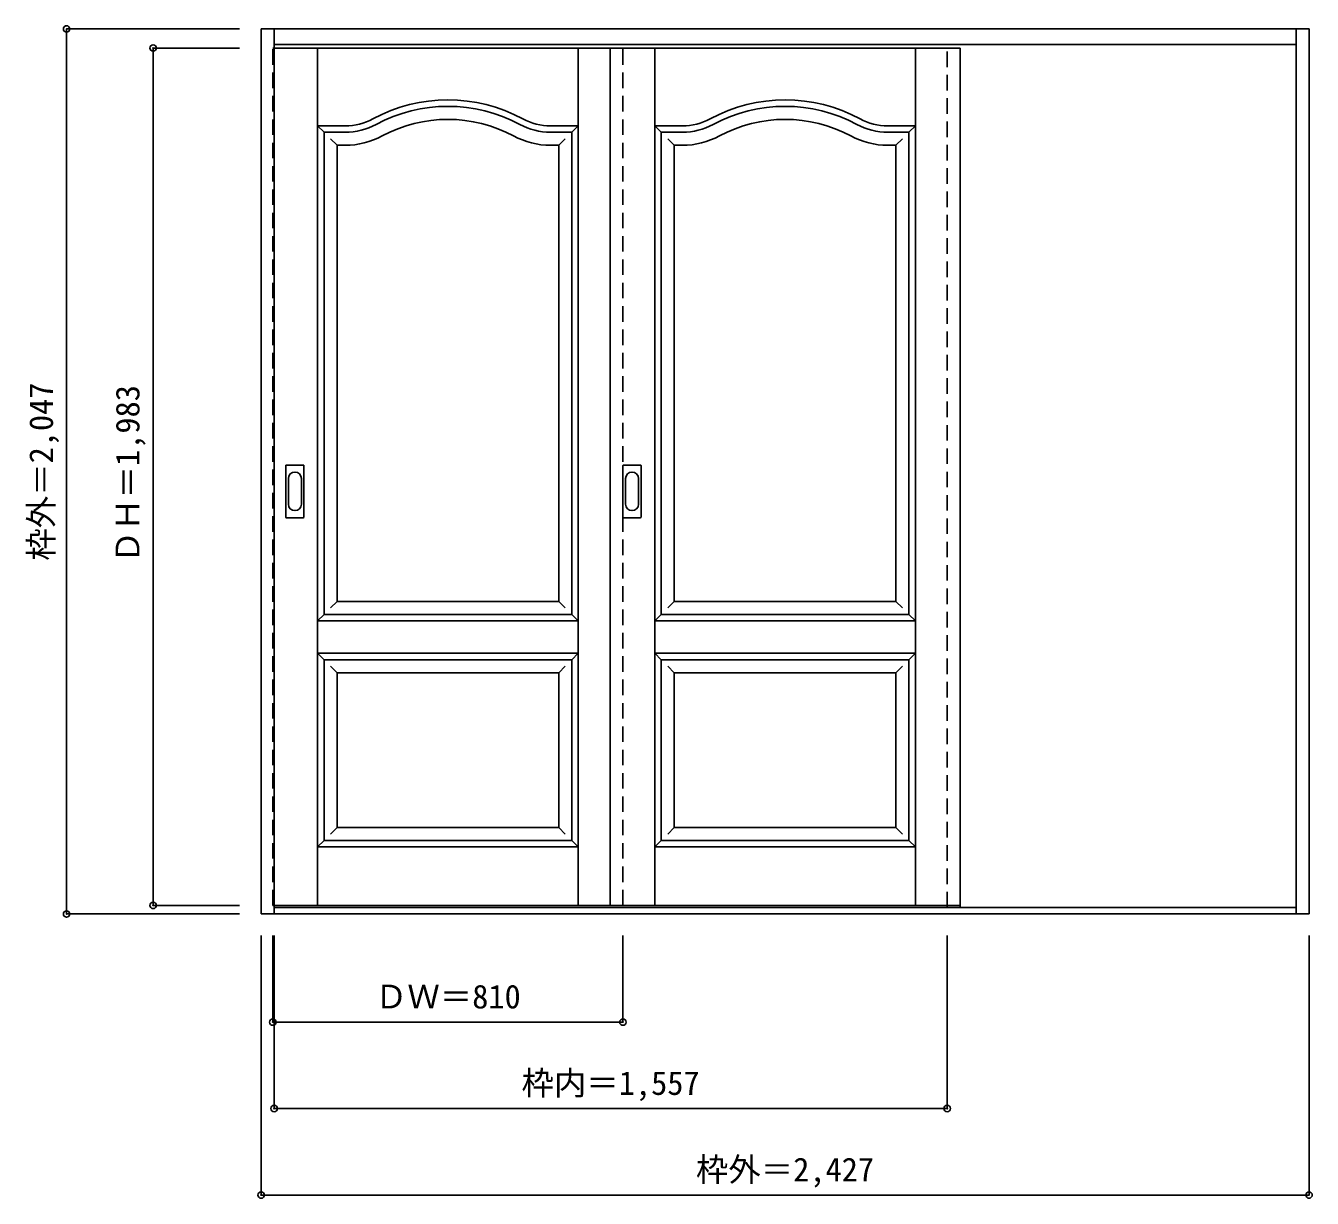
# Model space of a CAD drawing. Units: millimetres, scale not verified. Extents: x -1256 to 1720, y -1548 to 1164.
import ezdxf
from ezdxf.enums import TextEntityAlignment as Align

# ---------------------------------------------------------------- set-up
doc = ezdxf.new("R2010")
doc.units = ezdxf.units.MM
doc.header["$LTSCALE"] = 30
doc.header["$PDMODE"] = 32
doc.header["$PDSIZE"] = 15
doc.linetypes.add('DASHED1', pattern=[1.8, 1.2, -0.6])
doc.layers.add('0-0', color=7, linetype='Continuous')
doc.layers.add('0-1_寸法', color=7, linetype='Continuous')
doc.styles.add('ＭＳ ゴシック', font='')
doc.styles.get('ＭＳ ゴシック').set_extended_font_data('MS Gothic')

msp = doc.modelspace()

# ---------------------------------------------------------------- linework, layer by layer
at = {"layer": '0-0', "color": 3}
for p, q in [((-711.68, -890.91), (-711.68, 1156.09)), ((-711.68, 1156.09), (1712.32, 1156.09)), ((-681.68, -890.91), (-681.68, 1156.09)), ((1682.32, -890.91), (1682.32, 1156.09)), ((1712.32, -890.91), (1712.32, 1156.09)), ((-681.68, 1120.09), (1682.32, 1120.09)), ((-681.68, 1112.09), (905.32, 1112.09)), ((95.32, 1112.09), (95.32, -870.91)), ((-566.18, 917.09), (-517.17, 917.09)), ((-566.18, -197.91), (-566.18, 917.09)), ((213.82, 917.09), (262.83, 917.09)), ((213.82, -197.91), (213.82, 917.09)), ((-654.68, 27.09), (-654.68, 146.09)), ((-614.18, 147.59), (-653.18, 147.59)), ((-612.68, 27.09), (-612.68, 146.09)), ((125.32, 27.09), (125.32, 146.09)), ((165.82, 147.59), (126.82, 147.59)), ((167.32, 27.09), (167.32, 146.09)), ((-653.18, 25.59), (-614.18, 25.59)), ((126.82, 25.59), (165.82, 25.59)), ((-566.18, -302.91), (6.82, -302.91)), ((-566.18, -720.91), (-566.18, -302.91)), ((6.82, -720.91), (6.82, -302.91)), ((213.82, -302.91), (786.82, -302.91)), ((213.82, -720.91), (213.82, -302.91)), ((786.82, -720.91), (786.82, -302.91)), ((-566.18, -720.91), (6.82, -720.91)), ((213.82, -720.91), (786.82, -720.91)), ((1712.32, -890.91), (-711.68, -890.91)), ((1682.32, -875.91), (-681.68, -875.91))]:
    msp.add_line(p, q, dxfattribs=at)
at = {"layer": '0-0'}
for p, q in [((-581.18, -870.91), (-581.18, 1112.09)), ((21.82, -870.91), (21.82, 1112.09)), ((198.82, -870.91), (198.82, 1112.09)), ((801.82, -870.91), (801.82, 1112.09)), ((-566.18, 917.09), (-581.18, 932.09)), ((-581.18, 932.09), (-517.17, 932.09)), ((21.82, 932.09), (-42.19, 932.09)), ((6.82, 917.09), (21.82, 932.09)), ((213.82, 917.09), (198.82, 932.09)), ((198.82, 932.09), (262.83, 932.09)), ((801.82, 932.09), (737.81, 932.09)), ((786.82, 917.09), (801.82, 932.09)), ((-551.18, 902.09), (-536.18, 887.09)), ((-8.18, 902.09), (-23.18, 887.09)), ((228.82, 902.09), (243.82, 887.09)), ((771.82, 902.09), (756.82, 887.09)), ((-536.18, 887.09), (-517.17, 887.09)), ((-536.18, -167.91), (-536.18, 887.09)), ((-23.18, 887.09), (-42.19, 887.09)), ((-23.18, -167.91), (-23.18, 887.09)), ((243.82, 887.09), (262.83, 887.09)), ((243.82, -167.91), (243.82, 887.09)), ((756.82, 887.09), (737.81, 887.09)), ((756.82, -167.91), (756.82, 887.09)), ((-648.68, 116.19), (-648.68, 56.99)), ((-618.68, 56.99), (-618.68, 116.19)), ((131.32, 116.19), (131.32, 56.99)), ((161.32, 56.99), (161.32, 116.19)), ((-536.18, -167.91), (-551.18, -182.91)), ((-536.18, -167.91), (-23.18, -167.91)), ((-23.18, -167.91), (-8.18, -182.91)), ((243.82, -167.91), (228.82, -182.91)), ((243.82, -167.91), (756.82, -167.91)), ((756.82, -167.91), (771.82, -182.91)), ((-566.18, -197.91), (-581.18, -212.91)), ((6.82, -197.91), (21.82, -212.91)), ((213.82, -197.91), (198.82, -212.91)), ((786.82, -197.91), (801.82, -212.91)), ((-581.18, -212.91), (21.82, -212.91)), ((198.82, -212.91), (801.82, -212.91)), ((-581.18, -287.91), (-566.18, -302.91)), ((-581.18, -287.91), (21.82, -287.91)), ((21.82, -287.91), (6.82, -302.91)), ((198.82, -287.91), (213.82, -302.91)), ((198.82, -287.91), (801.82, -287.91)), ((801.82, -287.91), (786.82, -302.91)), ((-551.18, -317.91), (-536.18, -332.91)), ((-8.18, -317.91), (-23.18, -332.91)), ((228.82, -317.91), (243.82, -332.91)), ((771.82, -317.91), (756.82, -332.91)), ((-536.18, -690.91), (-536.18, -332.91)), ((-536.18, -332.91), (-23.18, -332.91)), ((-23.18, -690.91), (-23.18, -332.91)), ((243.82, -690.91), (243.82, -332.91)), ((243.82, -332.91), (756.82, -332.91)), ((756.82, -690.91), (756.82, -332.91)), ((-536.18, -690.91), (-551.18, -705.91)), ((-536.18, -690.91), (-23.18, -690.91)), ((-23.18, -690.91), (-8.18, -705.91)), ((243.82, -690.91), (228.82, -705.91)), ((243.82, -690.91), (756.82, -690.91)), ((756.82, -690.91), (771.82, -705.91)), ((-566.18, -720.91), (-581.18, -735.91)), ((-581.18, -735.91), (21.82, -735.91)), ((6.82, -720.91), (21.82, -735.91)), ((213.82, -720.91), (198.82, -735.91)), ((198.82, -735.91), (801.82, -735.91)), ((786.82, -720.91), (801.82, -735.91))]:
    msp.add_line(p, q, dxfattribs=at)
at = {"layer": '0-0', "color": 4, "linetype": 'DASHED1'}
for p, q in [((125.32, -870.91), (125.32, 1112.09)), ((875.32, -875.91), (875.32, 1120.09)), ((905.32, -875.91), (905.32, 1120.09))]:
    msp.add_line(p, q, dxfattribs=at)
msp.add_lwpolyline([(-681.68, -870.91), (-684.68, -870.91), (-684.68, 1112.09), (-681.68, 1112.09)], dxfattribs=at)
at = {"layer": '0-0', "color": 3}
for points in [[(-681.68, -870.91), (905.32, -870.91), (905.32, 1112.09)], [(-566.18, -197.91), (6.82, -197.91), (6.82, 917.09), (-42.19, 917.09)], [(213.82, -197.91), (786.82, -197.91), (786.82, 917.09), (737.81, 917.09)]]:
    msp.add_lwpolyline(points, dxfattribs=at)
at = {"layer": '0-0'}
for centre, radius, start, end in [((-279.68, 627.09), 365, 61.6423, 118.3577), ((500.32, 627.09), 365, 61.6423, 118.3577), ((-517.17, 1067.09), 135, 270, 298.3577), ((-279.68, 627.09), 320, 61.6423, 118.3577), ((-42.19, 1067.09), 135, 241.6423, 270), ((262.83, 1067.09), 135, 270, 298.3577), ((500.32, 627.09), 320, 61.6423, 118.3577), ((737.81, 1067.09), 135, 241.6423, 270), ((-517.17, 1067.09), 180, 270, 298.3577), ((-42.19, 1067.09), 180, 241.6423, 270), ((262.83, 1067.09), 180, 270, 298.3577), ((737.81, 1067.09), 180, 241.6423, 270), ((-633.68, 116.19), 15, 0, 180), ((146.32, 116.19), 15, 0, 180), ((-633.68, 56.99), 15, 180, 0), ((146.32, 56.99), 15, 180, 0)]:
    msp.add_arc(centre, radius, start, end, dxfattribs=at)
at = {"layer": '0-0', "color": 3}
for centre, radius, start, end in [((-279.68, 627.09), 350, 61.6423, 118.3577), ((500.32, 627.09), 350, 61.6423, 118.3577), ((-517.17, 1067.09), 150, 270, 298.3577), ((-42.19, 1067.09), 150, 241.6423, 270), ((262.83, 1067.09), 150, 270, 298.3577), ((737.81, 1067.09), 150, 241.6423, 270), ((-653.18, 146.09), 1.5, 90, 180), ((-614.18, 146.09), 1.5, 0, 90), ((126.82, 146.09), 1.5, 90, 180), ((165.82, 146.09), 1.5, 0, 90), ((-653.18, 27.09), 1.5, 180, 270), ((-614.18, 27.09), 1.5, 270, 0), ((126.82, 27.09), 1.5, 180, 270), ((165.82, 27.09), 1.5, 270, 0)]:
    msp.add_arc(centre, radius, start, end, dxfattribs=at)
at = {"layer": '0-1_寸法', "color": 4}
for p, q in [((-1161.68, 1156.09), (-1161.68, -890.91)), ((-1161.68, 1156.09), (-761.68, 1156.09)), ((-961.68, 1112.09), (-761.68, 1112.09)), ((-961.68, 1112.09), (-961.68, -870.91)), ((-1161.68, -890.91), (-761.68, -890.91)), ((-961.68, -870.91), (-761.68, -870.91)), ((-711.68, -1540.91), (-711.68, -940.91)), ((-684.68, -1140.91), (-684.68, -940.91)), ((-681.68, -1340.91), (-681.68, -940.91)), ((125.32, -1140.91), (125.32, -940.91)), ((875.32, -1340.91), (875.32, -940.91)), ((125.32, -1140.91), (-684.68, -1140.91)), ((-681.68, -1340.91), (875.32, -1340.91))]:
    msp.add_line(p, q, dxfattribs=at)
msp.add_lwpolyline([(-711.68, -1540.91), (1712.32, -1540.91), (1712.32, -940.91)], dxfattribs=at)
at = {"layer": '0-1_寸法'}
for p in [(-1161.68, 1156.09), (-961.68, 1112.09), (-1161.68, -890.91), (-961.68, -870.91), (-684.68, -1140.91), (125.32, -1140.91), (-681.68, -1340.91), (875.32, -1340.91), (-711.68, -1540.91), (1712.32, -1540.91)]:
    msp.add_point(p, dxfattribs=at)

# ---------------------------------------------------------------- texts
at = {"layer": '0-1_寸法', "style": 'ＭＳ ゴシック'}
for s, p in [('枠外＝2,047', (-1176.68, -73.66)), ('ＤＨ＝1,983', (-976.68, -79.66))]:
    msp.add_text(s, height=54.99, rotation=90, dxfattribs=at).set_placement(p, align=Align.BOTTOM_LEFT)
for s, p in [('ＤＷ＝810', (-448.43, -1125.91)), ('枠内＝1,557', (-109.43, -1325.91)), ('枠外＝2,427', (294.07, -1525.91))]:
    msp.add_text(s, height=54.99, dxfattribs=at).set_placement(p, align=Align.BOTTOM_LEFT)

doc.saveas('drawing.dxf')
